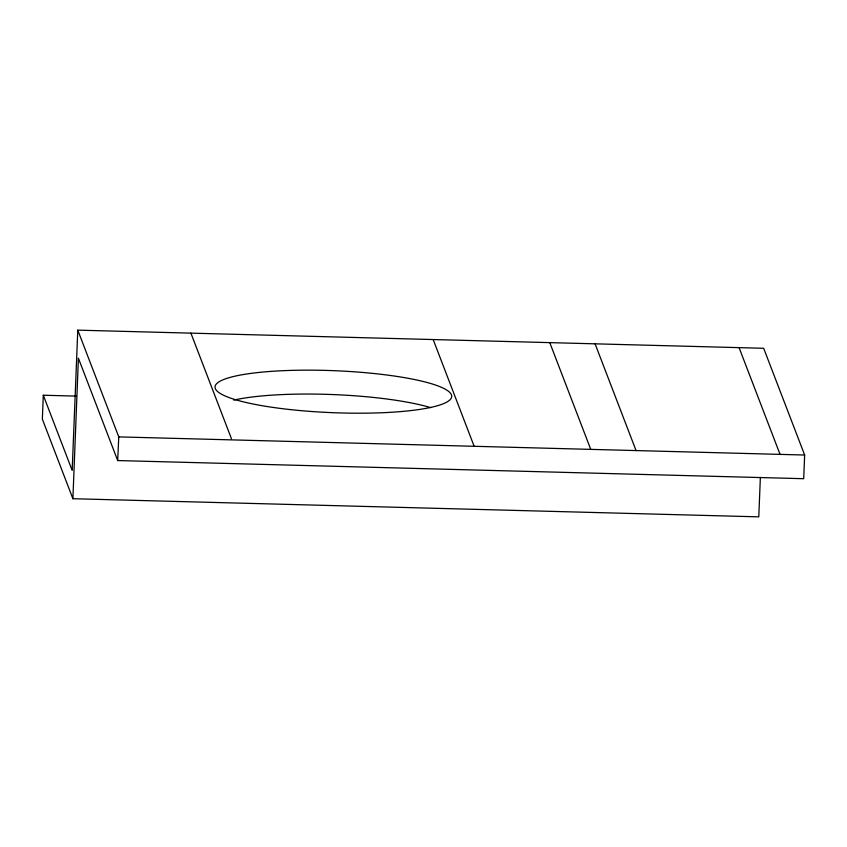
<?xml version="1.0" encoding="UTF-8"?>
<svg xmlns="http://www.w3.org/2000/svg" width="847" height="847" viewBox="0 0 847 847"><rect width="100%" height="100%" fill="white"/><g stroke="black" fill="none" stroke-linecap="round" stroke-linejoin="round"><path stroke-width="1.27" d="M760.362 477.454L758.785 516.85L72.895 498.714L78.4 358.186L117.691 460.556L803.708 478.703L804.65 455.03L763.676 348.286L77.786 330.15L72.175 470.445M76.346 396.11L43.303 395.231L42.35 419.138L72.895 498.714M117.691 460.556L118.76 436.893L77.786 330.15M118.76 436.893L804.65 455.03M739.082 347.641L780.055 454.384M595.081 343.829L636.055 450.572M549.777 342.633L590.751 449.376M433.177 339.552L474.151 446.295M190.914 333.146L231.422 438.661M43.303 395.231L71.699 469.217M233.751 400.133A118.474 21.016 2.3 0 1 430.615 407.629M255.646 404.517A118.474 21.016 2.3 0 0 449.566 400.197A118.474 21.016 2.3 0 0 294.915 370.298A118.474 21.016 2.3 0 0 255.646 404.517"/></g></svg>
